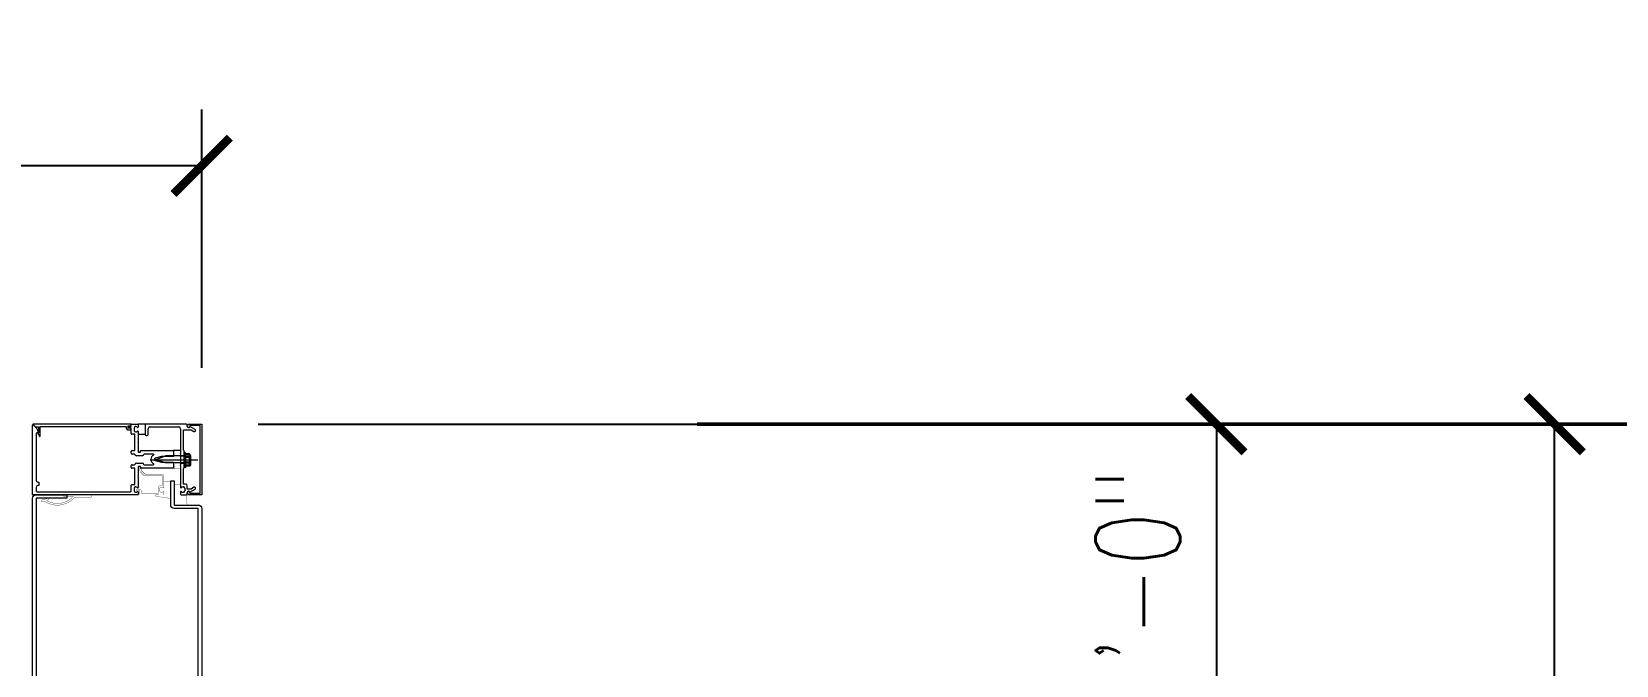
# Model space of a CAD drawing. Header units: inches. Extents: x 3850 to 5846, y -3 to 909.
# Drawn here: x 5740.9 to 5797.1, y 801.7 to 824.2 of the extents above; entities that cross this region are included whole.
import ezdxf

# ---------------------------------------------------------------- set-up
doc = ezdxf.new("R2010")
doc.units = ezdxf.units.IN
doc.header["$LTSCALE"] = 0.5
doc.header["$MEASUREMENT"] = 0
doc.layers.get('0').update_dxf_attribs({"lineweight": 18})
doc.layers.get('Defpoints').update_dxf_attribs({"color": 140, "lineweight": 18})
for name, color, linetype, lineweight in [('A-Anno-Dims', 211, 'Continuous', 18), ('A-Detl-Fine', 90, 'Continuous', 18), ('A-Detl-Thin', 150, 'Continuous', 18), ('A-Detl-Wide', 213, 'Continuous', 50)]:
    doc.layers.add(name, color=color, linetype=linetype, lineweight=lineweight)
doc.styles.add('Arch-Dim', font='romans.shx', dxfattribs={"width": 0.75})
doc.dimstyles.new('Aec-Arch-I-96', dxfattribs={"dimscale": 96, "dimtxt": 0.09375, "dimasz": 0.0625, "dimexe": 0.0625, "dimexo": 0.0625, "dimgap": 0.03125, "dimtad": 1, "dimdec": 4, "dimzin": 3, "dimdsep": 46, "dimlunit": 4, "dimtxsty": 'Arch-Dim', "dimblk": 'ARCHTICK', "dimcen": 0.09375, "dimazin": 2, "dimtfac": 0.75, "dimtdec": 4, "dimtix": 1, "dimtmove": 2, "dimatfit": 2, "dimfxl": 1, "dimtolj": 1, "dimtzin": 0, "dimarcsym": 0})

# ---------------------------------------------------------------- blocks, each defined once
blk = doc.blocks.new('_ArchTick')
at = {"color": 0, "linetype": 'ByBlock', "const_width": 0.15}
blk.add_lwpolyline([(-0.5, -0.5), (0.5, 0.5)], dxfattribs=at)
blk = doc.blocks.new('*D240')
at = {"layer": 'A-Anno-Dims', "color": 0, "lineweight": -2, "transparency": 16777216}
for p, q in [((5748.92, 810.25), (5796.92, 810.25)), ((5794.92, 729.004), (5794.92, 810.25)), ((5748.92, 729.004), (5796.92, 729.004))]:
    blk.add_line(p, q, dxfattribs=at)
at = {"layer": 'Defpoints', "color": 0, "transparency": 16777216}
for p in [(5746.92, 810.25), (5794.92, 810.25), (5746.92, 729.004)]:
    blk.add_point(p, dxfattribs=at)
at = {"layer": 'A-Anno-Dims', "color": 0, "lineweight": -2, "transparency": 16777216, "xscale": 2, "yscale": 2, "zscale": 2}
for p, rotation in [((5794.92, 810.25), 90), ((5794.92, 729.004), 270)]:
    blk.add_blockref('_ArchTick', p, dxfattribs=dict(at, rotation=rotation))
at = {"layer": 'A-Anno-Dims', "color": 0, "transparency": 16777216, "insert": (5791.295, 769.627), "char_height": 3, "attachment_point": 5, "rotation": 90, "style": 'Arch-Dim'}
blk.add_mtext('\\A1;6\'-9{\\H0.750000x;\\S1/4;}"', dxfattribs=at)
blk = doc.blocks.new('*D241')
at = {"layer": 'A-Anno-Dims', "color": 0, "lineweight": -2, "transparency": 16777216}
for p, q in [((5748.92, 810.25), (5808.921, 810.25)), ((5806.921, 57), (5806.921, 810.25)), ((5748.92, 57), (5808.921, 57))]:
    blk.add_line(p, q, dxfattribs=at)
at = {"layer": 'Defpoints', "color": 0, "transparency": 16777216}
for p in [(5746.92, 810.25), (5806.921, 810.25), (5746.92, 57)]:
    blk.add_point(p, dxfattribs=at)
at = {"layer": 'A-Anno-Dims', "color": 0, "lineweight": -2, "transparency": 16777216, "xscale": 2, "yscale": 2, "zscale": 2}
for p, rotation in [((5806.921, 810.25), 90), ((5806.921, 57), 270)]:
    blk.add_blockref('_ArchTick', p, dxfattribs=dict(at, rotation=rotation))
at = {"layer": 'A-Anno-Dims', "color": 0, "transparency": 16777216, "insert": (5803.296, 433.625), "char_height": 3, "attachment_point": 5, "rotation": 90, "style": 'Arch-Dim'}
blk.add_mtext('\\A1;62\'-9{\\H0.750000x;\\S1/4;}"', dxfattribs=at)
blk = doc.blocks.new('*D242')
at = {"layer": 'A-Detl-Wide', "color": 0, "lineweight": -2, "transparency": 16777216}
for p, q in [((5748.92, 810.25), (5784.92, 810.25)), ((5782.92, 810.25), (5782.92, 798.25)), ((5748.92, 798.25), (5784.92, 798.25))]:
    blk.add_line(p, q, dxfattribs=at)
at = {"layer": 'Defpoints', "color": 0, "transparency": 16777216}
for p in [(5746.92, 810.25), (5746.92, 798.25), (5782.92, 798.25)]:
    blk.add_point(p, dxfattribs=at)
at = {"layer": 'A-Detl-Wide', "color": 0, "lineweight": -2, "transparency": 16777216, "xscale": 2, "yscale": 2, "zscale": 2}
for p, rotation in [((5782.92, 810.25), 90), ((5782.92, 798.25), 270)]:
    blk.add_blockref('_ArchTick', p, dxfattribs=dict(at, rotation=rotation))
at = {"layer": 'A-Detl-Wide', "color": 0, "transparency": 16777216, "insert": (5780.134, 804.25), "char_height": 3, "attachment_point": 5, "rotation": 90, "style": 'Arch-Dim'}
blk.add_mtext('\\A1;1\'-0"', dxfattribs=at)
blk = doc.blocks.new('*D273')
at = {"layer": 'A-Detl-Wide', "color": 0, "lineweight": -2, "transparency": 16777216}
for p, q in [((5746.92, 812.25), (5746.92, 821.412)), ((5746.92, 819.412), (5706.92, 819.412))]:
    blk.add_line(p, q, dxfattribs=at)
at = {"layer": 'Defpoints', "color": 0, "transparency": 16777216}
for p in [(5706.92, 819.412), (5706.92, 819.412), (5746.92, 810.25)]:
    blk.add_point(p, dxfattribs=at)
at = {"layer": 'A-Detl-Wide', "color": 0, "lineweight": -2, "transparency": 16777216, "xscale": 2, "yscale": 2, "zscale": 2, "rotation": 180}
blk.add_blockref('_ArchTick', (5706.92, 819.412), dxfattribs=at)
at = {"layer": 'A-Detl-Wide', "color": 0, "lineweight": -2, "transparency": 16777216, "xscale": 2, "yscale": 2, "zscale": 2}
blk.add_blockref('_ArchTick', (5746.92, 819.412), dxfattribs=at)
at = {"layer": 'A-Detl-Wide', "color": 0, "transparency": 16777216, "insert": (5726.92, 822.198), "char_height": 3, "attachment_point": 5, "style": 'Arch-Dim'}
blk.add_mtext('\\A1;3\'-4"', dxfattribs=at)

msp = doc.modelspace()

# ---------------------------------------------------------------- linework, layer by layer
at = {"layer": 'A-Detl-Fine'}
for p, q in [((5744.91962, 810.24959), (5744.66962, 810.24959)), ((5744.66962, 809.88959), (5744.91962, 809.88959)), ((5745.29486, 808.99998), (5745.62986, 809.12536)), ((5746.29486, 809.12536), (5745.62986, 809.12536)), ((5746.16986, 809.31298), (5745.91986, 809.31298)), ((5746.29486, 809.24998), (5746.29486, 808.74998)), ((5746.33486, 809.24998), (5746.29486, 809.24998)), ((5746.35572, 809.2147), (5746.31572, 809.2147)), ((5746.31572, 808.7147), (5746.31572, 809.2147)), ((5746.33486, 809.24998), (5746.33486, 808.74998)), ((5746.47454, 809.20289), (5746.33486, 809.20289)), ((5746.47454, 809.10144), (5746.33486, 809.10144)), ((5746.35572, 808.7147), (5746.35572, 809.2147)), ((5746.4954, 809.16762), (5746.35572, 809.16762)), ((5746.4954, 809.06617), (5746.35572, 809.06617)), ((5746.47847, 809.18657), (5746.47847, 808.81338)), ((5746.49717, 809.18657), (5746.47847, 809.18657)), ((5746.49933, 808.77811), (5746.49933, 809.1513)), ((5746.51803, 809.1513), (5746.49933, 809.1513)), ((5746.50947, 809.15216), (5746.50947, 808.84779)), ((5746.53033, 808.81252), (5746.53033, 809.1169)), ((5746.78144, 808.97152), (5745.08763, 808.97152)), ((5745.62986, 808.87459), (5745.29486, 808.99998)), ((5746.29486, 808.87459), (5745.62986, 808.87459)), ((5746.33486, 808.74998), (5746.29486, 808.74998)), ((5746.35572, 808.7147), (5746.31572, 808.7147)), ((5746.47454, 808.89851), (5746.33486, 808.89851)), ((5746.47454, 808.79706), (5746.33486, 808.79706)), ((5746.4954, 808.86325), (5746.35572, 808.86325)), ((5746.4954, 808.76179), (5746.35572, 808.76179)), ((5746.49717, 808.81338), (5746.47847, 808.81338)), ((5746.51803, 808.77811), (5746.49933, 808.77811))]:
    msp.add_line(p, q, dxfattribs=at)
at = {"layer": 'A-Detl-Fine', "const_width": 0.01111}
for points in [[(5746.18693, 808.66565), (5745.94264, 808.66565)], [(5745.57641, 808.21867), (5745.82072, 808.21867)], [(5746.18718, 808.10216), (5745.94286, 808.10216)], [(5741.24357, 807.56256), (5741.23216, 807.55638), (5741.22448, 807.54617), (5741.22167, 807.53344)], [(5741.22167, 807.53344), (5741.22582, 807.51817), (5741.2367, 807.50729), (5741.25198, 807.50314)], [(5741.24356, 807.56256), (5741.50854, 807.62835)], [(5741.25198, 807.50314), (5741.25405, 807.50322), (5741.25614, 807.50343), (5741.25813, 807.50374)], [(5741.33109, 807.52186), (5741.25817, 807.50378)], [(5741.33091, 807.52194), (5741.39059, 807.48561), (5741.45359, 807.45394), (5741.51928, 807.42728), (5741.58705, 807.40596), (5741.65629, 807.39031), (5741.72636, 807.38068), (5741.79666, 807.37739)], [(5741.42175, 807.53617), (5741.49074, 807.50196), (5741.56444, 807.47461), (5741.64113, 807.45454), (5741.71911, 807.44219), (5741.79666, 807.43797)], [(5741.51688, 807.61134), (5741.42269, 807.53608)], [(5741.51107, 807.62868), (5741.51022, 807.62864), (5741.50936, 807.62852), (5741.50854, 807.62835)], [(5741.5207, 807.61905), (5741.51938, 807.62391), (5741.51592, 807.62736), (5741.51107, 807.62868)], [(5741.5169, 807.61138), (5741.51894, 807.6135), (5741.52024, 807.61612), (5741.5207, 807.61905)], [(5741.79666, 807.43797), (5741.86069, 807.4408), (5741.92401, 807.44914), (5741.98626, 807.4628), (5742.04708, 807.48158), (5742.10611, 807.5053), (5742.163, 807.53374), (5742.21739, 807.56672), (5742.26892, 807.60403), (5742.31725, 807.64549), (5742.362, 807.69089)], [(5741.79666, 807.37739), (5741.85968, 807.37999), (5741.92233, 807.38765), (5741.98426, 807.4002), (5742.0451, 807.41743), (5742.10449, 807.43917), (5742.16207, 807.46522), (5742.21749, 807.49541), (5742.27036, 807.52953), (5742.32035, 807.5674), (5742.36707, 807.60883), (5742.41018, 807.65363)], [(5742.01939, 807.6894), (5742.01939, 807.7197)], [(5742.3622, 807.6894), (5742.01939, 807.6894)], [(5742.04969, 807.74998), (5742.03443, 807.74584), (5742.02355, 807.73496), (5742.01941, 807.7197)], [(5742.04969, 807.74998), (5742.99661, 807.74998)], [(5742.99661, 807.65227), (5742.41027, 807.65227)], [(5742.99661, 807.74998), (5742.99661, 807.65227)], [(5745.29302, 807.74961), (5745.40601, 807.74961)], [(5745.29302, 807.69097), (5745.29302, 807.74961)], [(5745.82072, 807.61619), (5745.29302, 807.69097)], [(5745.94286, 807.75037), (5746.18718, 807.75037)], [(5746.40817, 807.75754), (5746.39445, 807.69639), (5746.38622, 807.63402), (5746.38348, 807.57105)], [(5746.38348, 807.57105), (5746.38622, 807.50809), (5746.39445, 807.44572), (5746.40817, 807.38457)]]:
    msp.add_lwpolyline(points, dxfattribs=at)
at = {"layer": 'A-Detl-Fine'}
for centre, radius, start, end in [((5746.45516, 809.15216), 0.05431, 290.9107, 69.0893), ((5746.34462, 808.99998), 0.16485, 322.0123, 37.9877), ((5746.47602, 809.1169), 0.05431, 290.9107, 69.0893), ((5746.36548, 808.9647), 0.16485, 322.0123, 37.9877), ((5746.45516, 808.84779), 0.05431, 290.9107, 69.0893), ((5746.47602, 808.81252), 0.05431, 290.9107, 69.0893)]:
    msp.add_arc(centre, radius, start, end, dxfattribs=at)
at = {"layer": 'A-Detl-Thin'}
for p, q in [((5740.92001, 807.74998), (5740.92001, 810.21891)), ((5740.93708, 810.22598), (5741.07089, 810.09217)), ((5744.33886, 810.17998), (5744.41986, 810.17998)), ((5744.41986, 810.17998), (5744.41986, 810.22998)), ((5744.43986, 810.24998), (5744.64986, 810.24998)), ((5744.58037, 810.16398), (5744.56986, 810.16398)), ((5744.66986, 810.22998), (5744.66986, 810.14798)), ((5746.37586, 810.24998), (5744.91986, 810.24998)), ((5744.91986, 810.24998), (5744.91986, 809.87998)), ((5745.07986, 810.14998), (5746.10986, 810.14998)), ((5746.40586, 810.17998), (5746.40586, 810.21998)), ((5746.41586, 810.16998), (5746.41586, 810.18998)), ((5746.47586, 810.24998), (5746.91986, 810.24998)), ((5746.85986, 810.19998), (5746.49586, 810.19998)), ((5746.49586, 810.19998), (5746.49586, 810.16998)), ((5746.68586, 810.05854), (5746.50323, 810.16398)), ((5746.85986, 807.79998), (5746.85986, 810.19998)), ((5746.91986, 810.24998), (5746.91986, 807.74998)), ((5741.04501, 809.90798), (5741.04501, 808.25498)), ((5741.07089, 810.09217), (5741.12701, 809.93798)), ((5741.12701, 809.93798), (5741.07501, 809.93798)), ((5744.41986, 810.11998), (5744.33886, 810.11998)), ((5744.41986, 809.91498), (5744.41986, 810.11998)), ((5744.54486, 809.89498), (5744.43986, 809.89498)), ((5744.51986, 810.11398), (5744.51986, 810.02598)), ((5744.54486, 809.31298), (5744.54486, 809.89498)), ((5744.56986, 809.97598), (5744.58037, 809.97598)), ((5744.66986, 809.63998), (5744.65486, 809.62498)), ((5744.65486, 809.62498), (5744.66986, 809.60998)), ((5744.66986, 809.99198), (5744.66986, 809.63998)), ((5744.66986, 809.60998), (5744.66986, 809.26298)), ((5744.94986, 809.84998), (5744.98986, 809.84998)), ((5745.01986, 809.87998), (5745.01986, 810.08998)), ((5746.16986, 810.08998), (5746.16986, 809.22498)), ((5746.26986, 809.32498), (5746.26986, 810.04998)), ((5746.26986, 810.04998), (5746.54069, 810.04998)), ((5746.54069, 810.04998), (5746.64586, 809.98926)), ((5744.41986, 809.21798), (5744.41986, 809.28298)), ((5744.44986, 809.31298), (5744.54486, 809.31298)), ((5744.54486, 809.18798), (5744.44986, 809.18798)), ((5744.81086, 809.12798), (5744.60486, 809.12798)), ((5744.67986, 809.25298), (5744.73586, 809.25298)), ((5744.74586, 809.26298), (5744.74586, 809.30298)), ((5744.75586, 809.31298), (5745.91986, 809.31298)), ((5745.19848, 809.18798), (5744.87086, 809.18798)), ((5745.48986, 809.09998), (5745.27175, 809.04154)), ((5745.91986, 809.09998), (5745.48986, 809.09998)), ((5745.91986, 809.31298), (5745.91986, 809.27298)), ((5745.91986, 809.31298), (5745.91986, 809.25048)), ((5745.91986, 809.27298), (5745.93486, 809.25798)), ((5745.93486, 809.25798), (5745.91986, 809.24298)), ((5745.91986, 809.24298), (5745.91986, 809.16998)), ((5745.91986, 809.16998), (5745.93486, 809.15498)), ((5745.93486, 809.15498), (5745.91986, 809.13998)), ((5745.91986, 809.13998), (5745.91986, 809.09998)), ((5746.16986, 809.22498), (5746.15486, 809.20998)), ((5746.15486, 809.20998), (5746.16986, 809.19498)), ((5746.16986, 809.31298), (5746.16986, 809.25048)), ((5746.16986, 809.19498), (5746.16986, 808.80498)), ((5746.16986, 809.13298), (5746.29486, 809.13298)), ((5746.29486, 809.29998), (5746.26986, 809.32498)), ((5746.27986, 808.99998), (5746.29486, 809.01498)), ((5746.29486, 809.01498), (5746.29486, 809.29998)), ((5744.41986, 808.71698), (5744.41986, 808.78198)), ((5744.44986, 808.81198), (5744.54486, 808.81198)), ((5744.54486, 808.68698), (5744.44986, 808.68698)), ((5744.54486, 808.10498), (5744.54486, 808.68698)), ((5744.60486, 808.87198), (5744.81086, 808.87198)), ((5744.66986, 808.73698), (5744.66986, 808.38998)), ((5744.73586, 808.74698), (5744.67986, 808.74698)), ((5744.74586, 808.69698), (5744.74586, 808.73698)), ((5745.91986, 808.68698), (5744.75586, 808.68698)), ((5744.87086, 808.81198), (5745.19848, 808.81198)), ((5745.27175, 808.95842), (5745.48986, 808.89998)), ((5745.48986, 808.89998), (5745.91986, 808.89998)), ((5745.91986, 808.89998), (5745.91986, 808.85998)), ((5745.91986, 808.85998), (5745.93486, 808.84498)), ((5745.93486, 808.84498), (5745.91986, 808.82998)), ((5745.91986, 808.82998), (5745.91986, 808.75698)), ((5745.91986, 808.75698), (5745.93486, 808.74198)), ((5745.91986, 808.74948), (5745.91986, 808.68698)), ((5745.93486, 808.74198), (5745.91986, 808.72698)), ((5745.91986, 808.72698), (5745.91986, 808.68698)), ((5746.16986, 808.80498), (5746.15486, 808.78998)), ((5746.15486, 808.78998), (5746.16986, 808.77498)), ((5746.16986, 808.86698), (5746.29486, 808.86698)), ((5746.16986, 808.77498), (5746.16986, 808.00798)), ((5746.16986, 808.74948), (5746.16986, 808.68698)), ((5746.26986, 808.67498), (5746.29486, 808.69998)), ((5746.26986, 808.12398), (5746.26986, 808.67498)), ((5746.29486, 808.98498), (5746.27986, 808.99998)), ((5746.29486, 808.69998), (5746.29486, 808.98498)), ((5741.04501, 808.00998), (5741.04501, 807.87998)), ((5741.10501, 808.19498), (5741.14001, 808.19498)), ((5741.14001, 808.06998), (5741.10501, 808.06998)), ((5741.14001, 808.19498), (5741.14001, 808.06998)), ((5744.41986, 807.87998), (5744.41986, 808.08498)), ((5744.43986, 808.10498), (5744.54486, 808.10498)), ((5744.51986, 807.97398), (5744.51986, 807.88598)), ((5744.58037, 808.02398), (5744.56986, 808.02398)), ((5744.66986, 808.38998), (5744.65486, 808.37498)), ((5744.65486, 808.37498), (5744.66986, 808.35998)), ((5744.66986, 808.35998), (5744.66986, 808.00798)), ((5746.25935, 808.02398), (5746.26986, 808.02398)), ((5746.34586, 808.12398), (5746.26986, 808.12398)), ((5746.31986, 807.97398), (5746.31986, 807.88598)), ((5746.40586, 807.94998), (5746.40586, 808.06398)), ((5746.54069, 807.94998), (5746.40586, 807.94998)), ((5746.50323, 807.83598), (5746.68586, 807.94142)), ((5746.64586, 808.0107), (5746.54069, 807.94998)), ((5744.64986, 807.74998), (5740.92001, 807.74998)), ((5741.07501, 807.84998), (5744.38986, 807.84998)), ((5744.56986, 807.83598), (5744.58037, 807.83598)), ((5744.66986, 807.85198), (5744.66986, 807.76998)), ((5746.16986, 807.85198), (5746.16986, 807.76998)), ((5746.18986, 807.74998), (5746.37586, 807.74998)), ((5746.26986, 807.83598), (5746.25935, 807.83598)), ((5746.40586, 807.77998), (5746.40586, 807.81998)), ((5746.41586, 807.80998), (5746.41586, 807.82998)), ((5746.91986, 807.74998), (5746.47586, 807.74998)), ((5746.49586, 807.82998), (5746.49586, 807.79998)), ((5746.49586, 807.79998), (5746.85986, 807.79998))]:
    msp.add_line(p, q, dxfattribs=at)
for points in [[(5744.39386, 810.18998, 0.41421356), (5744.41386, 810.20998), (5744.41386, 810.24998), (5740.93901, 810.24998, 0.66817864), (5740.93548, 810.24144), (5741.02694, 810.14998), (5741.12701, 810.14998), (5741.12701, 809.93798), (5741.09501, 809.93798), (5741.16114, 809.82345, 0.76732699), (5741.18901, 809.83092), (5741.18901, 810.16998), (5744.24386, 810.16998), (5744.24386, 810.10998, 0.41421356), (5744.30386, 810.04998), (5744.38386, 810.04998, 1), (5744.38386, 810.10998), (5744.30886, 810.10998), (5744.30886, 810.18998)], [(5746.91984, 807.25853), (5746.91984, 801.18449, -0.41421356), (5746.79484, 801.05949), (5745.95826, 801.05949, 0.41421356), (5745.94264, 801.04387), (5745.94264, 800.20443), (5745.82048, 800.20443), (5745.82048, 801.05665, -0.41421356), (5745.94548, 801.18165), (5746.78206, 801.18165, 0.41421356), (5746.79768, 801.19728), (5746.79768, 807.24574, 0.41421356), (5746.78206, 807.26137), (5745.94548, 807.26137, -0.41421356), (5745.82048, 807.38637), (5745.82048, 808.23859), (5745.94264, 808.23859), (5745.94264, 807.39915, 0.41421356), (5745.95826, 807.38353), (5746.79484, 807.38353, -0.41421356)], [(5741.04501, 800.69304, -0.41421356), (5740.92001, 800.81804), (5740.92001, 807.62498, -0.41421356), (5741.04501, 807.74998), (5742.13592, 807.74998), (5742.13592, 807.62782), (5741.05779, 807.62782, 0.41421356), (5741.04217, 807.6122), (5741.04217, 800.83082, 0.41421356), (5741.05779, 800.8152), (5742.13592, 800.8152), (5742.13592, 800.69304)]]:
    msp.add_lwpolyline(points, format="xyb", close=True, dxfattribs=at)
at = {"layer": 'A-Detl-Thin', "const_width": 0.01111}
msp.add_lwpolyline([(5744.72112, 807.88387), (5744.67224, 807.88387), (5744.67224, 807.86432), (5744.67223, 807.86432), (5744.66807, 807.85406), (5744.65853, 807.84969), (5744.64804, 807.85324), (5744.64802, 807.85323), (5744.60424, 807.89097), (5744.60426, 807.89099), (5744.59405, 807.91222), (5744.60179, 807.93305), (5744.62339, 807.94246), (5744.62339, 807.9425), (5744.72112, 807.9425), (5744.72114, 807.94246), (5744.75072, 807.93444), (5744.77173, 807.91342), (5744.77972, 807.88385), (5744.77974, 807.88387), (5744.77974, 807.80862), (5745.37096, 807.80862), (5745.37096, 807.96887), (5745.37098, 807.96887), (5745.38567, 808.02311), (5745.42422, 808.06166), (5745.47846, 808.07635), (5745.47846, 808.07637), (5745.51755, 808.07637), (5745.51755, 808.41645), (5744.90972, 808.41645), (5744.90972, 808.41647), (5744.89451, 808.41849), (5744.88045, 808.42431), (5744.86827, 808.43364), (5744.86825, 808.43362), (5744.74611, 808.55578), (5744.73678, 808.56797), (5744.73096, 808.58202), (5744.72896, 808.59722), (5744.72892, 808.59722), (5744.72892, 808.70472), (5744.72894, 808.70472), (5744.73161, 808.71457), (5744.73862, 808.72156), (5744.74846, 808.72423), (5744.74846, 808.72426), (5744.76801, 808.72426), (5744.76801, 808.72423), (5744.77786, 808.72156), (5744.78486, 808.71457), (5744.78752, 808.70472), (5744.78756, 808.70472), (5744.78756, 808.59722), (5744.90972, 808.47509), (5745.51755, 808.47509), (5745.51757, 808.47505), (5745.54714, 808.46703), (5745.56815, 808.446), (5745.57614, 808.41643), (5745.57618, 808.41645), (5745.57618, 808.00211), (5745.57614, 808.00211), (5745.57171, 807.99158), (5745.56172, 807.98746), (5745.55114, 807.99181), (5745.55114, 807.99173), (5745.53284, 808.00587), (5745.51167, 808.01468), (5745.48874, 808.01771), (5745.48872, 808.01775), (5745.47846, 808.01775), (5745.47846, 808.01773), (5745.4538, 808.01107), (5745.43627, 807.99353), (5745.42962, 807.96887), (5745.4296, 807.96887), (5745.4296, 807.88289), (5745.42962, 807.88289), (5745.43627, 807.85824), (5745.4538, 807.8407), (5745.47846, 807.83404), (5745.47846, 807.83402), (5745.48872, 807.83402), (5745.48872, 807.83404), (5745.51162, 807.83705), (5745.53278, 807.84585), (5745.55108, 807.85996), (5745.55114, 807.85996), (5745.56172, 807.86431), (5745.57171, 807.86019), (5745.57614, 807.84965), (5745.57618, 807.84965), (5745.57618, 807.76953), (5745.57614, 807.76953), (5745.57348, 807.75968), (5745.56648, 807.75268), (5745.55664, 807.75002), (5745.55664, 807.74998), (5744.74064, 807.74998), (5744.74064, 807.75), (5744.7308, 807.75267), (5744.7238, 807.75968), (5744.72114, 807.76953), (5744.72112, 807.76953)], close=True, dxfattribs=at)
at = {"layer": 'A-Detl-Thin'}
for centre, radius, start, end in [((5740.93001, 810.21891), 0.01, 45, 180), ((5744.33886, 810.14998), 0.03, 90, 270), ((5744.43986, 810.22998), 0.02, 90, 180), ((5744.56986, 810.11398), 0.05, 90, 180), ((5744.58037, 810.07398), 0.09, 44.810312, 90), ((5744.65486, 810.14798), 0.015, 224.810312, 0), ((5744.64986, 810.22998), 0.02, 0, 90), ((5745.07986, 810.08998), 0.06, 90, 180), ((5746.10986, 810.08998), 0.06, 0, 90), ((5746.37586, 810.21998), 0.03, 0, 90), ((5746.45586, 810.17998), 0.05, 180, 341.337075), ((5746.47586, 810.18998), 0.06, 90, 180), ((5746.45586, 810.16998), 0.04, 180, 0), ((5741.07501, 809.90798), 0.03, 90, 180), ((5744.43986, 809.91498), 0.02, 180, 270), ((5744.56986, 810.02598), 0.05, 180, 270), ((5744.58037, 810.06598), 0.09, 270, 315.189688), ((5744.65486, 809.99198), 0.015, 0, 135.189688), ((5744.94986, 809.87998), 0.03, 180, 270), ((5744.98986, 809.87998), 0.03, 270, 0), ((5746.66586, 810.0239), 0.04, 240, 60), ((5744.44986, 809.28298), 0.03, 90, 180), ((5744.44986, 809.21798), 0.03, 180, 270), ((5744.60486, 809.18798), 0.06, 180, 270), ((5744.67986, 809.26298), 0.01, 180, 270), ((5744.73586, 809.26298), 0.01, 270, 0), ((5744.75586, 809.30298), 0.01, 90, 180), ((5744.81086, 809.18798), 0.06, 270, 0), ((5745.28286, 808.99998), 0.168, 116.668661, 243.331339), ((5745.19848, 809.16798), 0.02, 296.668661, 90), ((5745.28288, 808.99998), 0.04302, 105, 255), ((5744.44986, 808.78198), 0.03, 90, 180), ((5744.44986, 808.71698), 0.03, 180, 270), ((5744.60486, 808.81198), 0.06, 90, 180), ((5744.67986, 808.73698), 0.01, 90, 180), ((5744.73586, 808.73698), 0.01, 360, 90), ((5744.75586, 808.69698), 0.01, 180, 270), ((5744.81086, 808.81198), 0.06, 0, 90), ((5745.19848, 808.83198), 0.02, 270, 63.331339), ((5741.10501, 808.25498), 0.06, 180, 270), ((5741.10501, 808.00998), 0.06, 90, 180), ((5744.43986, 808.08498), 0.02, 90, 180), ((5744.56986, 807.97398), 0.05, 90, 180), ((5744.56986, 807.88598), 0.05, 180, 270), ((5744.58037, 807.93398), 0.09, 44.810312, 90), ((5744.65486, 808.00798), 0.015, 224.810312, 0), ((5746.18486, 808.00798), 0.015, 180, 315.189688), ((5746.25935, 807.93398), 0.09, 90, 135.189688), ((5746.26986, 807.97398), 0.05, 0, 90), ((5746.26986, 807.88598), 0.05, 270, 0), ((5746.34586, 808.06398), 0.06, 0, 90), ((5746.66586, 807.97606), 0.04, 300, 120), ((5741.07501, 807.87998), 0.03, 180, 270), ((5744.38986, 807.87998), 0.03, 270, 0), ((5744.58037, 807.92598), 0.09, 270, 315.189688), ((5744.65486, 807.85198), 0.015, 0, 135.189688), ((5744.64986, 807.76998), 0.02, 270, 0), ((5746.18486, 807.85198), 0.015, 44.810312, 180), ((5746.18986, 807.76998), 0.02, 180, 270), ((5746.25935, 807.92598), 0.09, 224.810312, 270), ((5746.37586, 807.77998), 0.03, 270, 0), ((5746.45586, 807.81998), 0.05, 18.662925, 180), ((5746.45586, 807.82998), 0.04, 0, 180), ((5746.47586, 807.80998), 0.06, 180, 270)]:
    msp.add_arc(centre, radius, start, end, dxfattribs=at)
at = {"layer": 'A-Detl-Wide'}
msp.add_line((5820.44159, 810.24998), (5764.49702, 810.24998), dxfattribs=at)

# ---------------------------------------------------------------- dimensions: what is measured, and where the dimension line sits
at = {"layer": 'A-Anno-Dims'}
for base, p1, picture, middle in [((5794.92031, 810.24998), (5746.91997, 729.00438), '*D240', (5791.29531, 769.62718)), ((5806.92053, 810.24998), (5746.91997, 57.00008), '*D241', (5803.29553, 433.62503))]:
    dim = msp.add_linear_dim(base=base, p1=p1, p2=(5746.91997, 810.24998), angle=90, dimstyle='Aec-Arch-I-96', override={"dimscale": 32}, dxfattribs=at)
    dim.commit()
    dim.dimension.update_dxf_attribs({"geometry": picture, "text_midpoint": middle})
at = {"layer": 'A-Detl-Wide'}
dim = msp.add_linear_dim(base=(5706.91978, 819.41196), p1=(5746.91986, 810.24998), p2=(5706.91978, 819.41196), dimstyle='Aec-Arch-I-96', override={"dimscale": 32}, dxfattribs=at)
dim.commit()
dim.dimension.update_dxf_attribs({"geometry": '*D273', "text_midpoint": (5726.91982, 822.19768)})
dim = msp.add_linear_dim(base=(5782.92008, 798.24998), p1=(5746.91986, 810.24998), p2=(5746.91986, 798.24998), angle=90, dimstyle='Aec-Arch-I-96', override={"dimscale": 32}, dxfattribs=at)
dim.commit()
dim.dimension.update_dxf_attribs({"geometry": '*D242', "text_midpoint": (5780.13437, 804.24998)})

doc.saveas('drawing.dxf')
